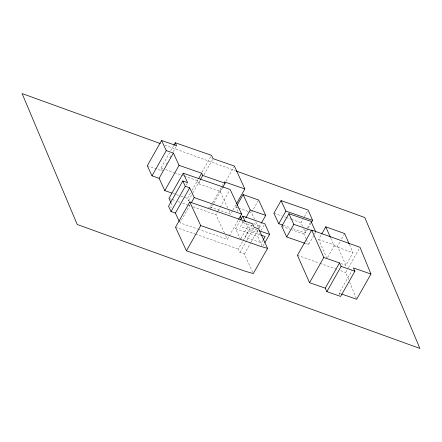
<?xml version="1.0" encoding="UTF-8"?>
<svg xmlns="http://www.w3.org/2000/svg" width="442" height="442" viewBox="0 0 442 442"><rect width="100%" height="100%" fill="white"/><g stroke="black" fill="none" stroke-linecap="round" stroke-linejoin="round"><path stroke-width="0.33" stroke-dasharray="2.21 1.66" d="M147.297 165.706L162.352 170.932L160.987 167.993L169.479 152.976M170.839 150.573L173.557 145.766M166.093 164.33L166.772 163.126M169.827 157.722L171.187 155.319M173.225 151.716L176.286 146.308M186.248 185.038L187.27 183.237M227.763 208.005L220.133 191.298L198.784 183.883L197.254 180.585L197.933 179.386M202.011 172.176L211.525 155.357M189.723 201.121L188.447 200.679L187.408 198.441L190.469 193.038M191.828 190.635L197.944 179.822M188.447 200.679L192.524 193.469M192.867 192.872L199.999 180.259M198.784 183.883L200.823 180.281M203.884 174.872L213.055 158.656M190.132 204.823L179.938 222.845L197.475 228.934M213.514 203.635L210.795 208.442L210.177 207.105L212.215 203.502M212.558 202.9L222.072 186.082M222.409 185.485L223.088 184.281M220.133 191.298L222.171 187.695M225.906 181.087L234.404 166.07M213.856 203.038L222.348 188.021M224.486 233.161L215.873 214.707L217.912 211.105M218.254 210.502L229.464 190.684M210.177 207.105L230.586 214.193L232.625 210.591M232.967 209.989L236.022 204.585M237.951 211.53L235.951 207.215L236.63 206.016M198.127 229.16L227.359 239.31L238.232 220.088M240.531 239.365L235.586 228.713L240.343 220.304M243.36 221.425L240.442 226.586L257.023 232.348L258.001 230.625M252.769 225.978L243.1 222.619L243.78 221.42M254.598 219.376L251.476 212.608L258.614 199.994M240.868 238.763L247.664 226.752L245.47 222.017M252.736 272.355L244.321 254.045L239.934 252.52L238.321 249.05L251.918 225.022M239.934 252.52L246.393 241.105M246.73 240.509L254.205 227.293M258.907 227.392L260.946 223.79M244.321 254.045L250.774 242.63M251.117 242.028L258.592 228.818M259.294 228.332L260.592 226.039L253.575 223.602M261.902 245.735L257.719 236.404L259.421 233.398M261.117 230.392L264.857 223.79M262.885 240.57L261.592 242.868L245.006 237.105L248.575 230.801L260.056 234.785M263.139 245.78L264.156 243.978M302.599 226.315L301.03 222.669L303.068 219.061M304.428 216.663L307.825 210.652M306.124 238.978L303.892 234L306.952 228.597M307.289 227.995L310.35 222.591M293.096 228.696L305.477 232.995L307.859 228.79M308.196 228.194L310.919 223.387M305.405 243.465L308.632 244.581L314.069 234.973M314.406 234.37L315.765 231.967M326.992 258.564L318.643 239.431L321.362 234.625M327.671 257.366L334.13 245.951L330.627 237.929M349.489 244.664L352.992 252.691L345.859 265.305L337.506 246.166L340.224 241.36M341.583 238.962L344.644 233.553M348.589 279.526L345.721 272.521L348.097 268.316M348.44 267.714L359.313 248.498M339.881 294.786L339.136 293.173L352.047 270.349M160.987 167.993L162.927 168.667M165.518 169.568L173.938 172.49M174.584 172.712L181.065 174.966M181.712 175.187L183.651 175.861M184.303 176.087L197.254 180.585M273.896 213.243L281.648 215.939M284.234 216.834L285.526 217.282M286.173 217.508L290.692 219.077M291.339 219.304L301.03 222.669M235.951 207.215L237.89 207.889M238.536 208.116L248.244 211.486M248.89 211.707L251.476 212.608M283.322 225.298L290.488 227.79M281.758 226.315L290.223 229.254M290.875 229.481L303.892 234M173.192 193.502L175.778 194.403M176.424 194.629L180.297 195.972M180.944 196.198L187.408 198.441M208.243 207.552L210.16 208.221M169.601 198.64L171.557 199.32M172.209 199.546L175.468 200.674M178.071 201.58L180.027 202.259M182.634 203.165L187.198 204.751M187.85 204.977L190.458 205.884M193.06 206.79L215.873 214.707M247.664 226.752L258.631 230.558M235.586 228.713L257.719 236.404M170.341 206.823L171.535 207.243M175.496 227.232L194.928 233.978M195.574 234.205L238.321 249.05M339.136 293.173L341.08 293.853M318.643 239.431L337.506 246.166M334.13 245.951L352.992 252.691M340.826 263.509L345.859 265.305M297.433 255.299L319.323 263.106M319.969 263.338L337.997 269.764M340.572 270.686L345.721 272.521M164.883 145.208L235.625 170.794M225.635 235.619L227.359 239.31M242.238 220.773L243.1 222.619M171.142 203.138L172.783 206.685M255.73 221.84L258.283 227.376M228.89 210.48L230.586 214.193M306.4 239.603L308.632 244.581M303.648 228.741L305.477 232.995M349.633 282.073L356.412 298.626"/><path stroke-width="0.66" d="M173.899 145.164L175.259 142.76L176.623 145.705L161.568 140.479L147.297 165.706L151.993 175.833L159.087 178.297L164.789 190.585L171.899 193.055M151.993 175.833L166.269 150.606L161.568 140.479M159.087 178.297L173.363 153.07L166.269 150.606M164.789 190.585L179.065 165.358L173.363 153.07M238.57 219.492L241.63 214.083L230.144 189.48L183.22 173.187L168.949 198.414L170.866 202.547M183.22 173.187L187.607 182.634L182.817 180.971L168.54 206.199L171.015 211.53L175.397 213.05L179.369 221.619M171.015 211.53L185.292 186.303L182.817 180.971M175.397 213.05L189.668 187.822L185.292 186.303M198.624 178.618L201.679 173.214L179.065 165.358M200.342 179.656L202.718 175.452L201.679 173.214M189.767 202.005L175.496 227.232L186.436 250.807L245.896 271.454L253.294 273.576L267.57 248.349L258.592 228.818L254.205 227.293L252.597 223.823L189.767 202.005L200.707 225.58L260.172 246.227L267.57 248.349M191.491 202.419L194.209 197.613L189.668 187.822M186.436 250.807L200.707 225.58M222.691 187.419L225.072 183.215L224.448 181.877L244.857 188.966L236.702 203.381M236.973 205.414L243.089 194.602L258.614 199.994L265.703 215.381L261.288 223.188M240.686 219.707L242.724 216.099L264.857 223.79L269.592 234.37L264.835 242.78M245.818 217.818L250.233 210.005L243.089 194.602M311.256 222.785L312.616 220.381L308.162 210.055L281.035 200.629L273.896 213.243L278.758 223.718L282.67 225.072M263.211 240L265.156 236.558L260.692 235.006M278.758 223.718L285.897 211.105L281.035 200.629M315.765 231.967L311.03 221.387L288.897 213.701L281.758 226.315L286.703 236.967L304.759 243.238M286.703 236.967L293.836 224.354L288.897 213.701M370.948 274.04L359.992 247.293L311.704 230.072L297.433 255.299L309.549 282.698L325.251 288.151L326.865 291.621L340.633 296.405L354.904 271.178L353.407 267.946L370.948 274.04L356.677 299.267L341.732 294.074M321.699 234.022L325.776 226.818L344.644 233.553L349.224 244.045M309.549 282.698L323.82 257.471L311.704 230.072M325.251 288.151L339.528 262.924L323.82 257.471M326.865 291.621L341.136 266.393L339.528 262.924M175.259 142.76L211.525 155.357L213.055 158.656L234.404 166.07L244.857 188.966M202.718 175.452L225.072 183.215M285.897 211.105L312.616 220.381M293.836 224.354L311.897 230.625M250.233 210.005L265.703 215.381M194.209 197.613L241.63 214.083M259.277 230.785L269.592 234.37M341.136 266.393L354.904 271.178M160.341 143.567L22.1 93.56L77.223 224.486L419.9 348.44L364.777 217.514L236.271 171.032M242.724 216.099L245.194 221.425M240.238 216.458L241.382 218.923M325.776 226.818L330.356 237.31"/></g></svg>
